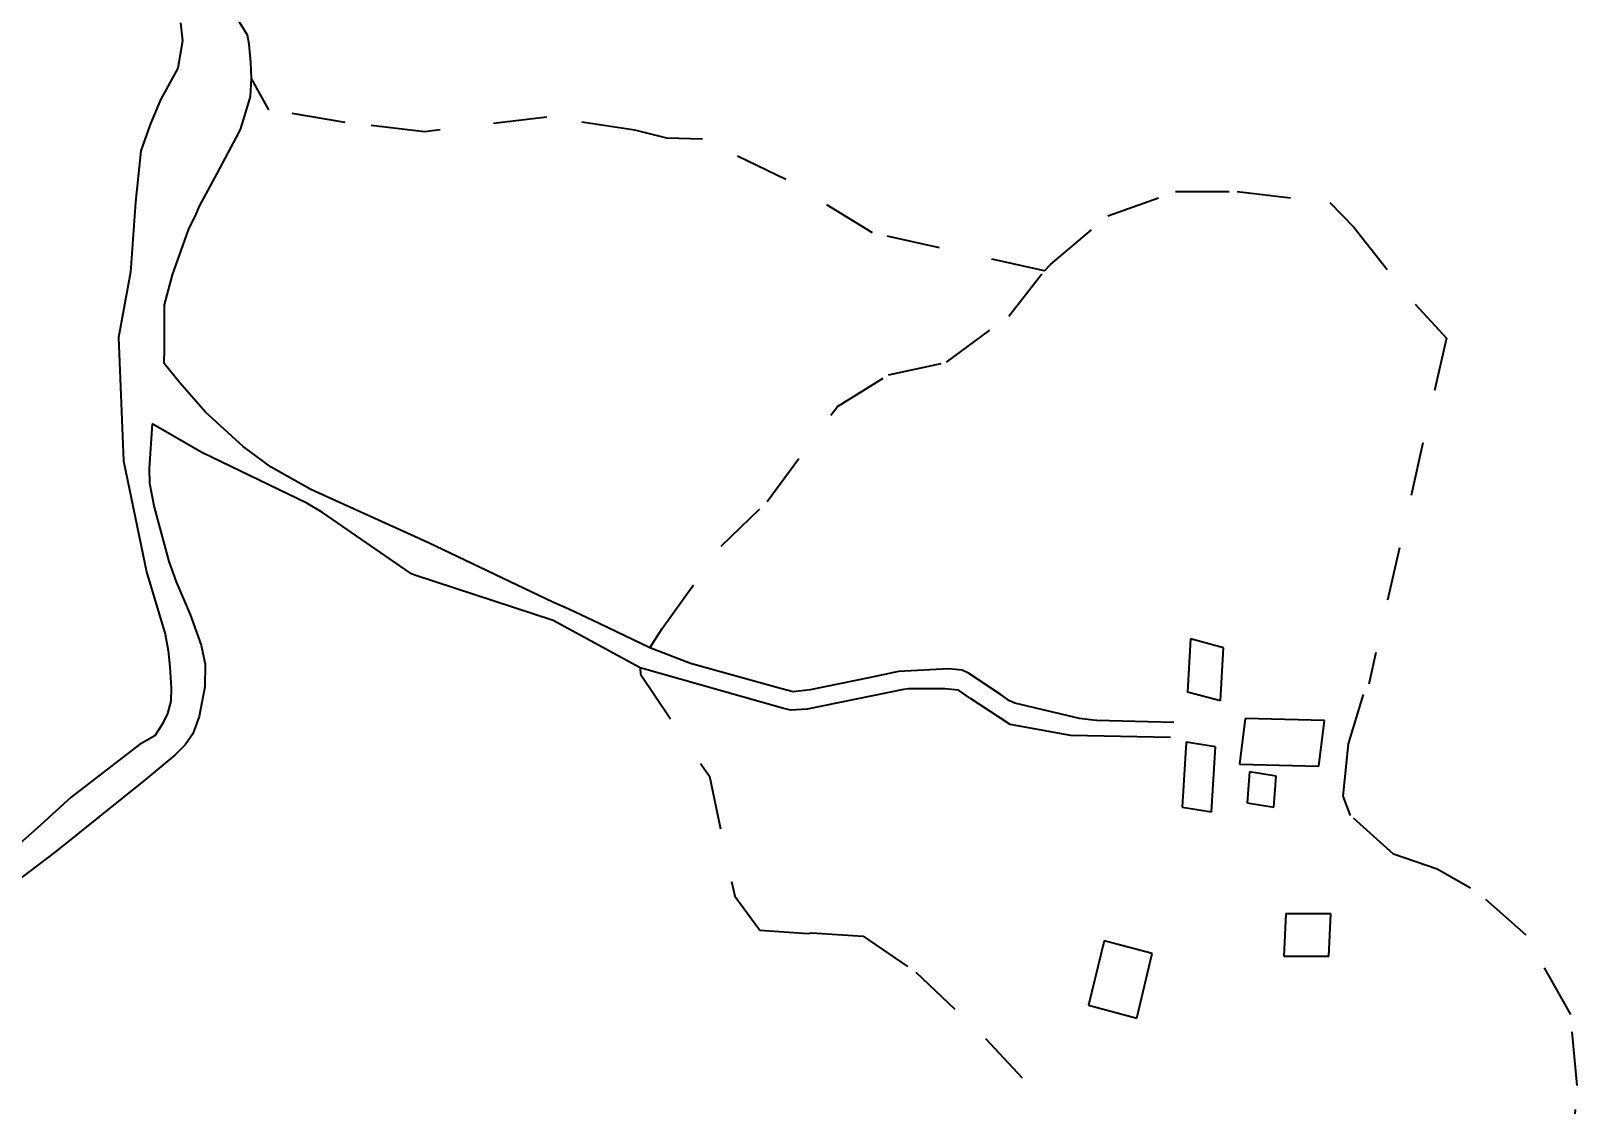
# Model space of a CAD drawing. Header units: metres. Extents: x 625987 to 635197, y 3048449 to 3066446.
# Drawn here: x 634618.362 to 634621.24, y 3063188.057 to 3063190.056 of the extents above; entities that cross this region are included whole.
import ezdxf

# ---------------------------------------------------------------- set-up
doc = ezdxf.new("R2010")
doc.units = ezdxf.units.M
doc.linetypes.add('DASHED', pattern=[0.75, 0.5, -0.25])
for name, color, linetype, lineweight in [('C-BLDG', 253, 'Continuous', 5), ('C-FENC-AIRF-SECU', 253, 'DASHED', 0), ('C-ROAD-LAND', 253, 'Continuous', 9)]:
    doc.layers.add(name, color=color, linetype=linetype, lineweight=lineweight)

msp = doc.modelspace()

# ---------------------------------------------------------------- linework, layer by layer
at = {"layer": 'C-BLDG', "lineweight": 40}
for p, q in [((634620.5206, 3063188.9248, 24568986.0801), (634620.5152, 3063188.8263, 24568986.0801)), ((634620.5206, 3063188.9248, 24568986.0801), (634620.5152, 3063188.8263, 24568986.0801)), ((634620.582, 3063188.9082, 24568986.0801), (634620.5206, 3063188.9248, 24568986.0801)), ((634620.582, 3063188.9082, 24568986.0801), (634620.5206, 3063188.9248, 24568986.0801)), ((634620.5767, 3063188.8097, 24568986.0801), (634620.582, 3063188.9082, 24568986.0801)), ((634620.5767, 3063188.8097, 24568986.0801), (634620.582, 3063188.9082, 24568986.0801)), ((634620.5152, 3063188.8263, 24568986.0801), (634620.5767, 3063188.8097, 24568986.0801)), ((634620.5152, 3063188.8263, 24568986.0801), (634620.5767, 3063188.8097, 24568986.0801)), ((634620.6226, 3063188.7761, 24568986.0801), (634620.6121, 3063188.6916, 24568986.0801)), ((634620.6226, 3063188.7761, 24568986.0801), (634620.6121, 3063188.6916, 24568986.0801)), ((634620.7702, 3063188.7724, 24568986.0801), (634620.6226, 3063188.7761, 24568986.0801)), ((634620.7702, 3063188.7724, 24568986.0801), (634620.6226, 3063188.7761, 24568986.0801)), ((634620.7596, 3063188.6879, 24568986.0801), (634620.7702, 3063188.7724, 24568986.0801)), ((634620.7596, 3063188.6879, 24568986.0801), (634620.7702, 3063188.7724, 24568986.0801)), ((634620.5124, 3063188.732, 24568986.0801), (634620.5049, 3063188.611, 24568986.0801)), ((634620.5124, 3063188.732, 24568986.0801), (634620.5049, 3063188.611, 24568986.0801)), ((634620.5671, 3063188.7235, 24568986.0801), (634620.5124, 3063188.732, 24568986.0801)), ((634620.5671, 3063188.7235, 24568986.0801), (634620.5124, 3063188.732, 24568986.0801)), ((634620.5596, 3063188.6025, 24568986.0801), (634620.5671, 3063188.7235, 24568986.0801)), ((634620.5596, 3063188.6025, 24568986.0801), (634620.5671, 3063188.7235, 24568986.0801)), ((634620.6121, 3063188.6916, 24568986.0801), (634620.7596, 3063188.6879, 24568986.0801)), ((634620.6121, 3063188.6916, 24568986.0801), (634620.7596, 3063188.6879, 24568986.0801)), ((634620.6305, 3063188.6768, 24568986.0801), (634620.6263, 3063188.6195, 24568986.0801)), ((634620.6305, 3063188.6768, 24568986.0801), (634620.6263, 3063188.6195, 24568986.0801)), ((634620.6799, 3063188.6689, 24568986.0801), (634620.6305, 3063188.6768, 24568986.0801)), ((634620.6799, 3063188.6689, 24568986.0801), (634620.6305, 3063188.6768, 24568986.0801)), ((634620.6757, 3063188.6115, 24568986.0801), (634620.6799, 3063188.6689, 24568986.0801)), ((634620.6757, 3063188.6115, 24568986.0801), (634620.6799, 3063188.6689, 24568986.0801)), ((634620.6263, 3063188.6195, 24568986.0801), (634620.6757, 3063188.6115, 24568986.0801)), ((634620.6263, 3063188.6195, 24568986.0801), (634620.6757, 3063188.6115, 24568986.0801)), ((634620.5049, 3063188.611, 24568986.0801), (634620.5596, 3063188.6025, 24568986.0801)), ((634620.5049, 3063188.611, 24568986.0801), (634620.5596, 3063188.6025, 24568986.0801)), ((634620.6981, 3063188.4125, 24568986.0801), (634620.6942, 3063188.334, 24568986.0801)), ((634620.6981, 3063188.4125, 24568986.0801), (634620.6942, 3063188.334, 24568986.0801)), ((634620.7821, 3063188.4126, 24568986.0801), (634620.6981, 3063188.4125, 24568986.0801)), ((634620.7821, 3063188.4126, 24568986.0801), (634620.6981, 3063188.4125, 24568986.0801)), ((634620.7782, 3063188.3341, 24568986.0801), (634620.7821, 3063188.4126, 24568986.0801)), ((634620.7782, 3063188.3341, 24568986.0801), (634620.7821, 3063188.4126, 24568986.0801)), ((634620.3599, 3063188.3625, 24568986.0801), (634620.331, 3063188.2426, 24568986.0801)), ((634620.3599, 3063188.3625, 24568986.0801), (634620.331, 3063188.2426, 24568986.0801)), ((634620.4495, 3063188.3386, 24568986.0801), (634620.3599, 3063188.3625, 24568986.0801)), ((634620.4495, 3063188.3386, 24568986.0801), (634620.3599, 3063188.3625, 24568986.0801)), ((634620.4206, 3063188.2187, 24568986.0801), (634620.4495, 3063188.3386, 24568986.0801)), ((634620.4206, 3063188.2187, 24568986.0801), (634620.4495, 3063188.3386, 24568986.0801)), ((634620.6942, 3063188.334, 24568986.0801), (634620.7782, 3063188.3341, 24568986.0801)), ((634620.6942, 3063188.334, 24568986.0801), (634620.7782, 3063188.3341, 24568986.0801)), ((634620.331, 3063188.2426, 24568986.0801), (634620.4206, 3063188.2187, 24568986.0801)), ((634620.331, 3063188.2426, 24568986.0801), (634620.4206, 3063188.2187, 24568986.0801))]:
    msp.add_line(p, q, dxfattribs=at)
at = {"layer": 'C-FENC-AIRF-SECU', "lineweight": 40, "ltscale": 0.2}
for p, q in [((634618.8049, 3063189.9098, 24568986.0801), (634618.7726, 3063189.9676, 24568986.0801)), ((634618.8049, 3063189.9098, 24568986.0801), (634618.7726, 3063189.9676, 24568986.0801)), ((634618.9472, 3063189.8858, 24568986.0801), (634618.8049, 3063189.9098, 24568986.0801)), ((634618.9472, 3063189.8858, 24568986.0801), (634618.8049, 3063189.9098, 24568986.0801)), ((634619.095, 3063189.8687, 24568986.0801), (634618.9472, 3063189.8858, 24568986.0801)), ((634619.095, 3063189.8687, 24568986.0801), (634618.9472, 3063189.8858, 24568986.0801)), ((634619.3222, 3063189.8959, 24568986.0801), (634619.095, 3063189.8687, 24568986.0801)), ((634619.3222, 3063189.8959, 24568986.0801), (634619.095, 3063189.8687, 24568986.0801)), ((634619.4864, 3063189.8718, 24568986.0801), (634619.3222, 3063189.8959, 24568986.0801)), ((634619.4864, 3063189.8718, 24568986.0801), (634619.3222, 3063189.8959, 24568986.0801)), ((634619.5458, 3063189.8568, 24568986.0801), (634619.4864, 3063189.8718, 24568986.0801)), ((634619.5458, 3063189.8568, 24568986.0801), (634619.4864, 3063189.8718, 24568986.0801)), ((634619.6124, 3063189.8547, 24568986.0801), (634619.5458, 3063189.8568, 24568986.0801)), ((634619.6124, 3063189.8547, 24568986.0801), (634619.5458, 3063189.8568, 24568986.0801)), ((634619.7676, 3063189.7799, 24568986.0801), (634619.6124, 3063189.8547, 24568986.0801)), ((634619.7676, 3063189.7799, 24568986.0801), (634619.6124, 3063189.8547, 24568986.0801)), ((634619.9288, 3063189.6803, 24568986.0801), (634619.7676, 3063189.7799, 24568986.0801)), ((634619.9288, 3063189.6803, 24568986.0801), (634619.7676, 3063189.7799, 24568986.0801)), ((634620.367, 3063189.7123, 24568986.0801), (634620.4927, 3063189.7572, 24568986.0801)), ((634620.367, 3063189.7123, 24568986.0801), (634620.4927, 3063189.7572, 24568986.0801)), ((634620.4927, 3063189.7572, 24568986.0801), (634620.6073, 3063189.7576, 24568986.0801)), ((634620.4927, 3063189.7572, 24568986.0801), (634620.6073, 3063189.7576, 24568986.0801)), ((634620.6073, 3063189.7576, 24568986.0801), (634620.7803, 3063189.7368, 24568986.0801)), ((634620.6073, 3063189.7576, 24568986.0801), (634620.7803, 3063189.7368, 24568986.0801)), ((634620.2603, 3063189.6213, 24568986.0801), (634620.367, 3063189.7123, 24568986.0801)), ((634620.2603, 3063189.6213, 24568986.0801), (634620.367, 3063189.7123, 24568986.0801)), ((634620.7803, 3063189.7368, 24568986.0801), (634620.8249, 3063189.6908, 24568986.0801)), ((634620.7803, 3063189.7368, 24568986.0801), (634620.8249, 3063189.6908, 24568986.0801)), ((634620.8249, 3063189.6908, 24568986.0801), (634620.9387, 3063189.5475, 24568986.0801)), ((634620.8249, 3063189.6908, 24568986.0801), (634620.9387, 3063189.5475, 24568986.0801)), ((634620.2487, 3063189.6098, 24568986.0801), (634619.9288, 3063189.6803, 24568986.0801)), ((634620.2487, 3063189.6098, 24568986.0801), (634619.9288, 3063189.6803, 24568986.0801)), ((634620.1825, 3063189.5255, 24568986.0801), (634620.2487, 3063189.6098, 24568986.0801)), ((634620.1825, 3063189.5255, 24568986.0801), (634620.2487, 3063189.6098, 24568986.0801)), ((634620.2487, 3063189.6098, 24568986.0801), (634620.2603, 3063189.6213, 24568986.0801)), ((634620.2487, 3063189.6098, 24568986.0801), (634620.2603, 3063189.6213, 24568986.0801)), ((634620.9387, 3063189.5475, 24568986.0801), (634620.997, 3063189.4845, 24568986.0801)), ((634620.9387, 3063189.5475, 24568986.0801), (634620.997, 3063189.4845, 24568986.0801)), ((634620.0667, 3063189.4398, 24568986.0801), (634620.1825, 3063189.5255, 24568986.0801)), ((634620.0667, 3063189.4398, 24568986.0801), (634620.1825, 3063189.5255, 24568986.0801)), ((634620.997, 3063189.4845, 24568986.0801), (634620.8526, 3063188.8405, 24568986.0801)), ((634620.997, 3063189.4845, 24568986.0801), (634620.8526, 3063188.8405, 24568986.0801)), ((634619.9587, 3063189.4159, 24568986.0801), (634620.0667, 3063189.4398, 24568986.0801)), ((634619.9587, 3063189.4159, 24568986.0801), (634620.0667, 3063189.4398, 24568986.0801)), ((634619.8634, 3063189.3574, 24568986.0801), (634619.9587, 3063189.4159, 24568986.0801)), ((634619.8634, 3063189.3574, 24568986.0801), (634619.9587, 3063189.4159, 24568986.0801)), ((634619.7325, 3063189.1801, 24568986.0801), (634619.8634, 3063189.3574, 24568986.0801)), ((634619.7325, 3063189.1801, 24568986.0801), (634619.8634, 3063189.3574, 24568986.0801)), ((634619.6469, 3063189.0974, 24568986.0801), (634619.7325, 3063189.1801, 24568986.0801)), ((634619.6469, 3063189.0974, 24568986.0801), (634619.7325, 3063189.1801, 24568986.0801)), ((634619.5372, 3063188.9439, 24568986.0801), (634619.6469, 3063189.0974, 24568986.0801)), ((634619.5372, 3063188.9439, 24568986.0801), (634619.6469, 3063189.0974, 24568986.0801)), ((634619.5141, 3063188.9078, 24568986.0801), (634619.5372, 3063188.9439, 24568986.0801)), ((634619.5141, 3063188.9078, 24568986.0801), (634619.5372, 3063188.9439, 24568986.0801)), ((634619.4964, 3063188.8707, 24568986.0801), (634619.4968, 3063188.8586, 24568986.0801)), ((634619.4964, 3063188.8707, 24568986.0801), (634619.4968, 3063188.8586, 24568986.0801)), ((634619.4968, 3063188.8586, 24568986.0801), (634619.625, 3063188.6687, 24568986.0801)), ((634619.4968, 3063188.8586, 24568986.0801), (634619.625, 3063188.6687, 24568986.0801)), ((634620.8146, 3063188.7293, 24568986.0801), (634620.8425, 3063188.8209, 24568986.0801)), ((634620.8146, 3063188.7293, 24568986.0801), (634620.8425, 3063188.8209, 24568986.0801)), ((634620.805, 3063188.6316, 24568986.0801), (634620.8146, 3063188.7293, 24568986.0801)), ((634620.805, 3063188.6316, 24568986.0801), (634620.8146, 3063188.7293, 24568986.0801)), ((634619.625, 3063188.6687, 24568986.0801), (634619.6723, 3063188.4457, 24568986.0801)), ((634619.625, 3063188.6687, 24568986.0801), (634619.6723, 3063188.4457, 24568986.0801)), ((634620.8186, 3063188.5957, 24568986.0801), (634620.805, 3063188.6316, 24568986.0801)), ((634620.8186, 3063188.5957, 24568986.0801), (634620.805, 3063188.6316, 24568986.0801)), ((634620.8988, 3063188.5238, 24568986.0801), (634620.8186, 3063188.5957, 24568986.0801)), ((634620.8988, 3063188.5238, 24568986.0801), (634620.8186, 3063188.5957, 24568986.0801)), ((634620.9796, 3063188.4956, 24568986.0801), (634620.8988, 3063188.5238, 24568986.0801)), ((634620.9796, 3063188.4956, 24568986.0801), (634620.8988, 3063188.5238, 24568986.0801)), ((634621.0418, 3063188.4602, 24568986.0801), (634620.9796, 3063188.4956, 24568986.0801)), ((634621.0418, 3063188.4602, 24568986.0801), (634620.9796, 3063188.4956, 24568986.0801)), ((634619.6723, 3063188.4457, 24568986.0801), (634619.7193, 3063188.3825, 24568986.0801)), ((634619.6723, 3063188.4457, 24568986.0801), (634619.7193, 3063188.3825, 24568986.0801)), ((634621.1454, 3063188.3732, 24568986.0801), (634621.0574, 3063188.4511, 24568986.0801)), ((634621.1454, 3063188.3732, 24568986.0801), (634621.0574, 3063188.4511, 24568986.0801)), ((634619.7193, 3063188.3825, 24568986.0801), (634619.8088, 3063188.3758, 24568986.0801)), ((634619.7193, 3063188.3825, 24568986.0801), (634619.8088, 3063188.3758, 24568986.0801)), ((634619.8088, 3063188.3758, 24568986.0801), (634619.8149, 3063188.3773, 24568986.0801)), ((634619.8088, 3063188.3758, 24568986.0801), (634619.8149, 3063188.3773, 24568986.0801)), ((634619.8149, 3063188.3773, 24568986.0801), (634619.9111, 3063188.3711, 24568986.0801)), ((634619.8149, 3063188.3773, 24568986.0801), (634619.9111, 3063188.3711, 24568986.0801)), ((634619.9111, 3063188.3711, 24568986.0801), (634620.0095, 3063188.304, 24568986.0801)), ((634619.9111, 3063188.3711, 24568986.0801), (634620.0095, 3063188.304, 24568986.0801)), ((634621.2285, 3063188.225, 24568986.0801), (634621.1454, 3063188.3732, 24568986.0801)), ((634621.2285, 3063188.225, 24568986.0801), (634621.1454, 3063188.3732, 24568986.0801)), ((634620.0095, 3063188.304, 24568986.0801), (634620.1393, 3063188.1803, 24568986.0801)), ((634620.0095, 3063188.304, 24568986.0801), (634620.1393, 3063188.1803, 24568986.0801)), ((634621.2404, 3063188.0933, 24568986.0801), (634621.2285, 3063188.225, 24568986.0801)), ((634621.2404, 3063188.0933, 24568986.0801), (634621.2285, 3063188.225, 24568986.0801)), ((634620.1393, 3063188.1803, 24568986.0801), (634620.2639, 3063188.0472, 24568986.0801)), ((634620.1393, 3063188.1803, 24568986.0801), (634620.2639, 3063188.0472, 24568986.0801)), ((634621.23, 3063187.9488, 24568986.0801), (634621.2404, 3063188.0933, 24568986.0801)), ((634621.23, 3063187.9488, 24568986.0801), (634621.2404, 3063188.0933, 24568986.0801))]:
    msp.add_line(p, q, dxfattribs=at)
at = {"layer": 'C-ROAD-LAND', "lineweight": 40}
for p, q in [((634618.765, 3063190.0484, 24568986.0801), (634618.7131, 3063190.1336, 24568986.0801)), ((634618.765, 3063190.0484, 24568986.0801), (634618.7131, 3063190.1336, 24568986.0801)), ((634618.6407, 3063190.0715, 24568986.0801), (634618.6445, 3063190.0377, 24568986.0801)), ((634618.6407, 3063190.0715, 24568986.0801), (634618.6445, 3063190.0377, 24568986.0801)), ((634618.6445, 3063190.0377, 24568986.0801), (634618.6354, 3063189.9874, 24568986.0801)), ((634618.6445, 3063190.0377, 24568986.0801), (634618.6354, 3063189.9874, 24568986.0801)), ((634618.7685, 3063190.032, 24568986.0801), (634618.765, 3063190.0484, 24568986.0801)), ((634618.7685, 3063190.032, 24568986.0801), (634618.765, 3063190.0484, 24568986.0801)), ((634618.7714, 3063189.9977, 24568986.0801), (634618.7685, 3063190.032, 24568986.0801)), ((634618.7714, 3063189.9977, 24568986.0801), (634618.7685, 3063190.032, 24568986.0801)), ((634618.6354, 3063189.9874, 24568986.0801), (634618.6035, 3063189.9279, 24568986.0801)), ((634618.6354, 3063189.9874, 24568986.0801), (634618.6035, 3063189.9279, 24568986.0801)), ((634618.7726, 3063189.9676, 24568986.0801), (634618.7714, 3063189.9977, 24568986.0801)), ((634618.7726, 3063189.9676, 24568986.0801), (634618.7714, 3063189.9977, 24568986.0801)), ((634618.7707, 3063189.9342, 24568986.0801), (634618.7726, 3063189.9676, 24568986.0801)), ((634618.7707, 3063189.9342, 24568986.0801), (634618.7726, 3063189.9676, 24568986.0801)), ((634618.6035, 3063189.9279, 24568986.0801), (634618.5838, 3063189.8821, 24568986.0801)), ((634618.6035, 3063189.9279, 24568986.0801), (634618.5838, 3063189.8821, 24568986.0801)), ((634618.76, 3063189.899, 24568986.0801), (634618.7707, 3063189.9342, 24568986.0801)), ((634618.76, 3063189.899, 24568986.0801), (634618.7707, 3063189.9342, 24568986.0801)), ((634618.752, 3063189.8727, 24568986.0801), (634618.76, 3063189.899, 24568986.0801)), ((634618.752, 3063189.8727, 24568986.0801), (634618.76, 3063189.899, 24568986.0801)), ((634618.5838, 3063189.8821, 24568986.0801), (634618.567, 3063189.8332, 24568986.0801)), ((634618.5838, 3063189.8821, 24568986.0801), (634618.567, 3063189.8332, 24568986.0801)), ((634618.7085, 3063189.7909, 24568986.0801), (634618.7444, 3063189.8576, 24568986.0801)), ((634618.7085, 3063189.7909, 24568986.0801), (634618.7444, 3063189.8576, 24568986.0801)), ((634618.7444, 3063189.8576, 24568986.0801), (634618.752, 3063189.8727, 24568986.0801)), ((634618.7444, 3063189.8576, 24568986.0801), (634618.752, 3063189.8727, 24568986.0801)), ((634618.567, 3063189.8332, 24568986.0801), (634618.5567, 3063189.7374, 24568986.0801)), ((634618.567, 3063189.8332, 24568986.0801), (634618.5567, 3063189.7374, 24568986.0801)), ((634618.6758, 3063189.7303, 24568986.0801), (634618.7085, 3063189.7909, 24568986.0801)), ((634618.6758, 3063189.7303, 24568986.0801), (634618.7085, 3063189.7909, 24568986.0801)), ((634618.5567, 3063189.7374, 24568986.0801), (634618.5477, 3063189.6074, 24568986.0801)), ((634618.5567, 3063189.7374, 24568986.0801), (634618.5477, 3063189.6074, 24568986.0801)), ((634618.6553, 3063189.6863, 24568986.0801), (634618.6694, 3063189.7154, 24568986.0801)), ((634618.6553, 3063189.6863, 24568986.0801), (634618.6694, 3063189.7154, 24568986.0801)), ((634618.6694, 3063189.7154, 24568986.0801), (634618.6758, 3063189.7303, 24568986.0801)), ((634618.6694, 3063189.7154, 24568986.0801), (634618.6758, 3063189.7303, 24568986.0801)), ((634618.6257, 3063189.6021, 24568986.0801), (634618.6553, 3063189.6863, 24568986.0801)), ((634618.6257, 3063189.6021, 24568986.0801), (634618.6553, 3063189.6863, 24568986.0801)), ((634618.5477, 3063189.6074, 24568986.0801), (634618.5254, 3063189.4856, 24568986.0801)), ((634618.5477, 3063189.6074, 24568986.0801), (634618.5254, 3063189.4856, 24568986.0801)), ((634618.6109, 3063189.5467, 24568986.0801), (634618.6257, 3063189.6021, 24568986.0801)), ((634618.6109, 3063189.5467, 24568986.0801), (634618.6257, 3063189.6021, 24568986.0801)), ((634618.6106, 3063189.4647, 24568986.0801), (634618.6109, 3063189.5467, 24568986.0801)), ((634618.6106, 3063189.4647, 24568986.0801), (634618.6109, 3063189.5467, 24568986.0801)), ((634618.5254, 3063189.4856, 24568986.0801), (634618.5347, 3063189.2559, 24568986.0801)), ((634618.5254, 3063189.4856, 24568986.0801), (634618.5347, 3063189.2559, 24568986.0801)), ((634618.6101, 3063189.4372, 24568986.0801), (634618.6106, 3063189.4647, 24568986.0801)), ((634618.6101, 3063189.4372, 24568986.0801), (634618.6106, 3063189.4647, 24568986.0801)), ((634618.639, 3063189.4011, 24568986.0801), (634618.6101, 3063189.4372, 24568986.0801)), ((634618.639, 3063189.4011, 24568986.0801), (634618.6101, 3063189.4372, 24568986.0801)), ((634618.6872, 3063189.3464, 24568986.0801), (634618.639, 3063189.4011, 24568986.0801)), ((634618.6872, 3063189.3464, 24568986.0801), (634618.639, 3063189.4011, 24568986.0801)), ((634618.7569, 3063189.2829, 24568986.0801), (634618.6872, 3063189.3464, 24568986.0801)), ((634618.7569, 3063189.2829, 24568986.0801), (634618.6872, 3063189.3464, 24568986.0801)), ((634618.5877, 3063189.3249, 24568986.0801), (634618.5824, 3063189.2417, 24568986.0801)), ((634618.5877, 3063189.3249, 24568986.0801), (634618.5824, 3063189.2417, 24568986.0801)), ((634618.6805, 3063189.2713, 24568986.0801), (634618.5877, 3063189.3249, 24568986.0801)), ((634618.6805, 3063189.2713, 24568986.0801), (634618.5877, 3063189.3249, 24568986.0801)), ((634618.8095, 3063189.2443, 24568986.0801), (634618.7569, 3063189.2829, 24568986.0801)), ((634618.8095, 3063189.2443, 24568986.0801), (634618.7569, 3063189.2829, 24568986.0801)), ((634618.5347, 3063189.2559, 24568986.0801), (634618.5774, 3063189.0492, 24568986.0801)), ((634618.5347, 3063189.2559, 24568986.0801), (634618.5774, 3063189.0492, 24568986.0801)), ((634618.8757, 3063189.1772, 24568986.0801), (634618.6805, 3063189.2713, 24568986.0801)), ((634618.8757, 3063189.1772, 24568986.0801), (634618.6805, 3063189.2713, 24568986.0801)), ((634618.5824, 3063189.2417, 24568986.0801), (634618.583, 3063189.2143, 24568986.0801)), ((634618.5824, 3063189.2417, 24568986.0801), (634618.583, 3063189.2143, 24568986.0801)), ((634618.8832, 3063189.2024, 24568986.0801), (634618.8095, 3063189.2443, 24568986.0801)), ((634618.8832, 3063189.2024, 24568986.0801), (634618.8095, 3063189.2443, 24568986.0801)), ((634618.583, 3063189.2143, 24568986.0801), (634618.5913, 3063189.1698, 24568986.0801)), ((634618.583, 3063189.2143, 24568986.0801), (634618.5913, 3063189.1698, 24568986.0801)), ((634619.1021, 3063189.1031, 24568986.0801), (634618.8832, 3063189.2024, 24568986.0801)), ((634619.1021, 3063189.1031, 24568986.0801), (634618.8832, 3063189.2024, 24568986.0801)), ((634618.5913, 3063189.1698, 24568986.0801), (634618.619, 3063189.0684, 24568986.0801)), ((634618.5913, 3063189.1698, 24568986.0801), (634618.619, 3063189.0684, 24568986.0801)), ((634618.905, 3063189.1598, 24568986.0801), (634618.8757, 3063189.1772, 24568986.0801)), ((634618.905, 3063189.1598, 24568986.0801), (634618.8757, 3063189.1772, 24568986.0801)), ((634619.0585, 3063189.0537, 24568986.0801), (634618.905, 3063189.1598, 24568986.0801)), ((634619.0585, 3063189.0537, 24568986.0801), (634618.905, 3063189.1598, 24568986.0801)), ((634619.3351, 3063188.9924, 24568986.0801), (634619.1021, 3063189.1031, 24568986.0801)), ((634619.3351, 3063188.9924, 24568986.0801), (634619.1021, 3063189.1031, 24568986.0801)), ((634618.5774, 3063189.0492, 24568986.0801), (634618.6117, 3063188.9335, 24568986.0801)), ((634618.5774, 3063189.0492, 24568986.0801), (634618.6117, 3063188.9335, 24568986.0801)), ((634618.619, 3063189.0684, 24568986.0801), (634618.6323, 3063189.0308, 24568986.0801)), ((634618.619, 3063189.0684, 24568986.0801), (634618.6323, 3063189.0308, 24568986.0801)), ((634619.0708, 3063189.0454, 24568986.0801), (634619.0585, 3063189.0537, 24568986.0801)), ((634619.0708, 3063189.0454, 24568986.0801), (634619.0585, 3063189.0537, 24568986.0801)), ((634618.6323, 3063189.0308, 24568986.0801), (634618.6585, 3063188.9698, 24568986.0801)), ((634618.6323, 3063189.0308, 24568986.0801), (634618.6585, 3063188.9698, 24568986.0801)), ((634619.0768, 3063189.0431, 24568986.0801), (634619.0708, 3063189.0454, 24568986.0801)), ((634619.0768, 3063189.0431, 24568986.0801), (634619.0708, 3063189.0454, 24568986.0801)), ((634619.3342, 3063188.9591, 24568986.0801), (634619.0768, 3063189.0431, 24568986.0801)), ((634619.3342, 3063188.9591, 24568986.0801), (634619.0768, 3063189.0431, 24568986.0801)), ((634619.3637, 3063188.9801, 24568986.0801), (634619.3351, 3063188.9924, 24568986.0801)), ((634619.3637, 3063188.9801, 24568986.0801), (634619.3351, 3063188.9924, 24568986.0801)), ((634618.6585, 3063188.9698, 24568986.0801), (634618.679, 3063188.9126, 24568986.0801)), ((634618.6585, 3063188.9698, 24568986.0801), (634618.679, 3063188.9126, 24568986.0801)), ((634619.4198, 3063188.9535, 24568986.0801), (634619.3637, 3063188.9801, 24568986.0801)), ((634619.4198, 3063188.9535, 24568986.0801), (634619.3637, 3063188.9801, 24568986.0801)), ((634618.6117, 3063188.9335, 24568986.0801), (634618.6176, 3063188.9031, 24568986.0801)), ((634618.6117, 3063188.9335, 24568986.0801), (634618.6176, 3063188.9031, 24568986.0801)), ((634619.4964, 3063188.8707, 24568986.0801), (634619.3342, 3063188.9591, 24568986.0801)), ((634619.4964, 3063188.8707, 24568986.0801), (634619.3342, 3063188.9591, 24568986.0801)), ((634619.5141, 3063188.9078, 24568986.0801), (634619.4198, 3063188.9535, 24568986.0801)), ((634619.5141, 3063188.9078, 24568986.0801), (634619.4198, 3063188.9535, 24568986.0801)), ((634618.679, 3063188.9126, 24568986.0801), (634618.6863, 3063188.8772, 24568986.0801)), ((634618.679, 3063188.9126, 24568986.0801), (634618.6863, 3063188.8772, 24568986.0801)), ((634619.5898, 3063188.8788, 24568986.0801), (634619.5141, 3063188.9078, 24568986.0801)), ((634619.5898, 3063188.8788, 24568986.0801), (634619.5141, 3063188.9078, 24568986.0801)), ((634618.6176, 3063188.9031, 24568986.0801), (634618.6204, 3063188.8728, 24568986.0801)), ((634618.6176, 3063188.9031, 24568986.0801), (634618.6204, 3063188.8728, 24568986.0801)), ((634618.6863, 3063188.8772, 24568986.0801), (634618.6861, 3063188.8353, 24568986.0801)), ((634618.6863, 3063188.8772, 24568986.0801), (634618.6861, 3063188.8353, 24568986.0801)), ((634619.7575, 3063188.8319, 24568986.0801), (634619.5898, 3063188.8788, 24568986.0801)), ((634619.7575, 3063188.8319, 24568986.0801), (634619.5898, 3063188.8788, 24568986.0801)), ((634618.6204, 3063188.8728, 24568986.0801), (634618.6231, 3063188.8327, 24568986.0801)), ((634618.6204, 3063188.8728, 24568986.0801), (634618.6231, 3063188.8327, 24568986.0801)), ((634619.7614, 3063188.7955, 24568986.0801), (634619.4964, 3063188.8707, 24568986.0801)), ((634619.7614, 3063188.7955, 24568986.0801), (634619.4964, 3063188.8707, 24568986.0801)), ((634619.9216, 3063188.8521, 24568986.0801), (634619.8127, 3063188.8296, 24568986.0801)), ((634619.9216, 3063188.8521, 24568986.0801), (634619.8127, 3063188.8296, 24568986.0801)), ((634619.9774, 3063188.8636, 24568986.0801), (634619.9216, 3063188.8521, 24568986.0801)), ((634619.9774, 3063188.8636, 24568986.0801), (634619.9216, 3063188.8521, 24568986.0801)), ((634620.0708, 3063188.8686, 24568986.0801), (634619.9774, 3063188.8636, 24568986.0801)), ((634620.0708, 3063188.8686, 24568986.0801), (634619.9774, 3063188.8636, 24568986.0801)), ((634620.0955, 3063188.8664, 24568986.0801), (634620.0708, 3063188.8686, 24568986.0801)), ((634620.0955, 3063188.8664, 24568986.0801), (634620.0708, 3063188.8686, 24568986.0801)), ((634620.1073, 3063188.8605, 24568986.0801), (634620.0955, 3063188.8664, 24568986.0801)), ((634620.1073, 3063188.8605, 24568986.0801), (634620.0955, 3063188.8664, 24568986.0801)), ((634620.1685, 3063188.8203, 24568986.0801), (634620.1073, 3063188.8605, 24568986.0801)), ((634620.1685, 3063188.8203, 24568986.0801), (634620.1073, 3063188.8605, 24568986.0801)), ((634618.6231, 3063188.8327, 24568986.0801), (634618.6225, 3063188.8085, 24568986.0801)), ((634618.6231, 3063188.8327, 24568986.0801), (634618.6225, 3063188.8085, 24568986.0801)), ((634618.6861, 3063188.8353, 24568986.0801), (634618.6753, 3063188.7803, 24568986.0801)), ((634618.6861, 3063188.8353, 24568986.0801), (634618.6753, 3063188.7803, 24568986.0801)), ((634619.7809, 3063188.8261, 24568986.0801), (634619.7575, 3063188.8319, 24568986.0801)), ((634619.7809, 3063188.8261, 24568986.0801), (634619.7575, 3063188.8319, 24568986.0801)), ((634619.8127, 3063188.8296, 24568986.0801), (634619.7809, 3063188.8261, 24568986.0801)), ((634619.8127, 3063188.8296, 24568986.0801), (634619.7809, 3063188.8261, 24568986.0801)), ((634619.9865, 3063188.8302, 24568986.0801), (634619.8071, 3063188.7939, 24568986.0801)), ((634619.9865, 3063188.8302, 24568986.0801), (634619.8071, 3063188.7939, 24568986.0801)), ((634619.9957, 3063188.8313, 24568986.0801), (634619.9865, 3063188.8302, 24568986.0801)), ((634619.9957, 3063188.8313, 24568986.0801), (634619.9865, 3063188.8302, 24568986.0801)), ((634620.0632, 3063188.8315, 24568986.0801), (634619.9957, 3063188.8313, 24568986.0801)), ((634620.0632, 3063188.8315, 24568986.0801), (634619.9957, 3063188.8313, 24568986.0801)), ((634620.0886, 3063188.8289, 24568986.0801), (634620.0632, 3063188.8315, 24568986.0801)), ((634620.0886, 3063188.8289, 24568986.0801), (634620.0632, 3063188.8315, 24568986.0801)), ((634620.1113, 3063188.8136, 24568986.0801), (634620.0886, 3063188.8289, 24568986.0801)), ((634620.1113, 3063188.8136, 24568986.0801), (634620.0886, 3063188.8289, 24568986.0801)), ((634620.184, 3063188.8091, 24568986.0801), (634620.1685, 3063188.8203, 24568986.0801)), ((634620.184, 3063188.8091, 24568986.0801), (634620.1685, 3063188.8203, 24568986.0801)), ((634618.6225, 3063188.8085, 24568986.0801), (634618.6161, 3063188.7856, 24568986.0801)), ((634618.6225, 3063188.8085, 24568986.0801), (634618.6161, 3063188.7856, 24568986.0801)), ((634619.7759, 3063188.7917, 24568986.0801), (634619.7614, 3063188.7955, 24568986.0801)), ((634619.7759, 3063188.7917, 24568986.0801), (634619.7614, 3063188.7955, 24568986.0801)), ((634619.8071, 3063188.7939, 24568986.0801), (634619.7759, 3063188.7917, 24568986.0801)), ((634619.8071, 3063188.7939, 24568986.0801), (634619.7759, 3063188.7917, 24568986.0801)), ((634620.1852, 3063188.7649, 24568986.0801), (634620.1113, 3063188.8136, 24568986.0801)), ((634620.1852, 3063188.7649, 24568986.0801), (634620.1113, 3063188.8136, 24568986.0801)), ((634620.1939, 3063188.8047, 24568986.0801), (634620.184, 3063188.8091, 24568986.0801)), ((634620.1939, 3063188.8047, 24568986.0801), (634620.184, 3063188.8091, 24568986.0801)), ((634620.3139, 3063188.7761, 24568986.0801), (634620.1939, 3063188.8047, 24568986.0801)), ((634620.3139, 3063188.7761, 24568986.0801), (634620.1939, 3063188.8047, 24568986.0801)), ((634618.6069, 3063188.7664, 24568986.0801), (634618.593, 3063188.7441, 24568986.0801)), ((634618.6069, 3063188.7664, 24568986.0801), (634618.593, 3063188.7441, 24568986.0801)), ((634618.6161, 3063188.7856, 24568986.0801), (634618.6069, 3063188.7664, 24568986.0801)), ((634618.6161, 3063188.7856, 24568986.0801), (634618.6069, 3063188.7664, 24568986.0801)), ((634618.6753, 3063188.7803, 24568986.0801), (634618.6635, 3063188.7475, 24568986.0801)), ((634618.6753, 3063188.7803, 24568986.0801), (634618.6635, 3063188.7475, 24568986.0801)), ((634620.2978, 3063188.7446, 24568986.0801), (634620.1852, 3063188.7649, 24568986.0801)), ((634620.2978, 3063188.7446, 24568986.0801), (634620.1852, 3063188.7649, 24568986.0801)), ((634620.3397, 3063188.7731, 24568986.0801), (634620.3139, 3063188.7761, 24568986.0801)), ((634620.3397, 3063188.7731, 24568986.0801), (634620.3139, 3063188.7761, 24568986.0801)), ((634620.3463, 3063188.7724, 24568986.0801), (634620.3397, 3063188.7731, 24568986.0801)), ((634620.3463, 3063188.7724, 24568986.0801), (634620.3397, 3063188.7731, 24568986.0801)), ((634620.4899, 3063188.7686, 24568986.0801), (634620.3463, 3063188.7724, 24568986.0801)), ((634620.4899, 3063188.7686, 24568986.0801), (634620.3463, 3063188.7724, 24568986.0801)), ((634618.593, 3063188.7441, 24568986.0801), (634618.564, 3063188.7281, 24568986.0801)), ((634618.593, 3063188.7441, 24568986.0801), (634618.564, 3063188.7281, 24568986.0801)), ((634618.6635, 3063188.7475, 24568986.0801), (634618.6491, 3063188.7271, 24568986.0801)), ((634618.6635, 3063188.7475, 24568986.0801), (634618.6491, 3063188.7271, 24568986.0801)), ((634620.4835, 3063188.7411, 24568986.0801), (634620.2978, 3063188.7446, 24568986.0801)), ((634620.4835, 3063188.7411, 24568986.0801), (634620.2978, 3063188.7446, 24568986.0801)), ((634618.564, 3063188.7281, 24568986.0801), (634618.4367, 3063188.63, 24568986.0801)), ((634618.564, 3063188.7281, 24568986.0801), (634618.4367, 3063188.63, 24568986.0801)), ((634618.6301, 3063188.7078, 24568986.0801), (634618.5752, 3063188.6627, 24568986.0801)), ((634618.6301, 3063188.7078, 24568986.0801), (634618.5752, 3063188.6627, 24568986.0801)), ((634618.6491, 3063188.7271, 24568986.0801), (634618.6301, 3063188.7078, 24568986.0801)), ((634618.6491, 3063188.7271, 24568986.0801), (634618.6301, 3063188.7078, 24568986.0801)), ((634618.5752, 3063188.6627, 24568986.0801), (634618.4087, 3063188.5288, 24568986.0801)), ((634618.5752, 3063188.6627, 24568986.0801), (634618.4087, 3063188.5288, 24568986.0801)), ((634618.4367, 3063188.63, 24568986.0801), (634618.3736, 3063188.5719, 24568986.0801)), ((634618.4367, 3063188.63, 24568986.0801), (634618.3736, 3063188.5719, 24568986.0801)), ((634618.3736, 3063188.5719, 24568986.0801), (634618.226, 3063188.4428, 24568986.0801)), ((634618.3736, 3063188.5719, 24568986.0801), (634618.226, 3063188.4428, 24568986.0801)), ((634618.4087, 3063188.5288, 24568986.0801), (634618.2776, 3063188.4293, 24568986.0801)), ((634618.4087, 3063188.5288, 24568986.0801), (634618.2776, 3063188.4293, 24568986.0801))]:
    msp.add_line(p, q, dxfattribs=at)

doc.saveas('drawing.dxf')
